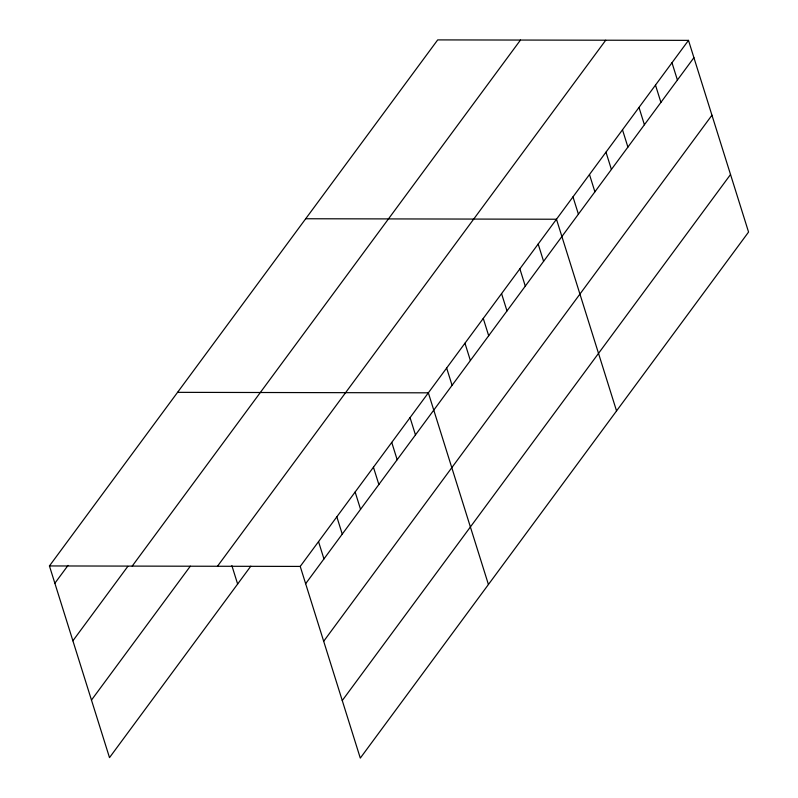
<?xml version="1.0" encoding="UTF-8"?>
<svg xmlns="http://www.w3.org/2000/svg" width="798" height="798" viewBox="0 0 798 798"><rect width="100%" height="100%" fill="white"/><g stroke="black" fill="none" stroke-linecap="round" stroke-linejoin="round"><path stroke-width="1.2" d="M250.811 566.181L109.506 757.631L49.436 565.942L437.703 39.9L688.494 40.369L748.564 232.058L360.297 758.1L300.228 566.42L688.494 40.369M54.863 583.248L68.039 565.393M72.897 640.794L127.81 566.4M132.199 566.101L520.466 40.06M91.471 700.085L190.313 566.171M217.465 566.261L605.732 40.219M305.644 583.717L693.911 57.675M323.679 641.263L711.946 115.221M342.262 700.554L730.529 174.513M305.694 218.752L556.475 219.231L616.545 410.91M177.565 392.347L428.346 392.825L488.426 584.505M49.436 565.942L300.228 566.42M671.986 62.733L677.412 80.029M655.487 85.087L660.914 102.393M638.989 107.441L644.405 124.747M622.49 129.795L627.906 147.101M605.981 152.159L611.408 169.455M589.483 174.513L594.909 191.819M572.984 196.867L578.4 214.173M538.171 244.028L543.598 261.325M519.867 268.826L525.293 286.133M501.563 293.624L506.989 310.931M483.259 318.422L488.685 335.729M464.955 343.22L470.381 360.526M446.651 368.028L452.077 385.324M410.052 417.623L415.469 434.93M391.748 442.421L397.165 459.728M373.444 467.219L378.86 484.526M355.14 492.017L360.556 509.324M336.836 516.815L342.252 534.121M318.532 541.623L323.948 558.919M231.869 565.622L237.634 584.036"/></g></svg>
